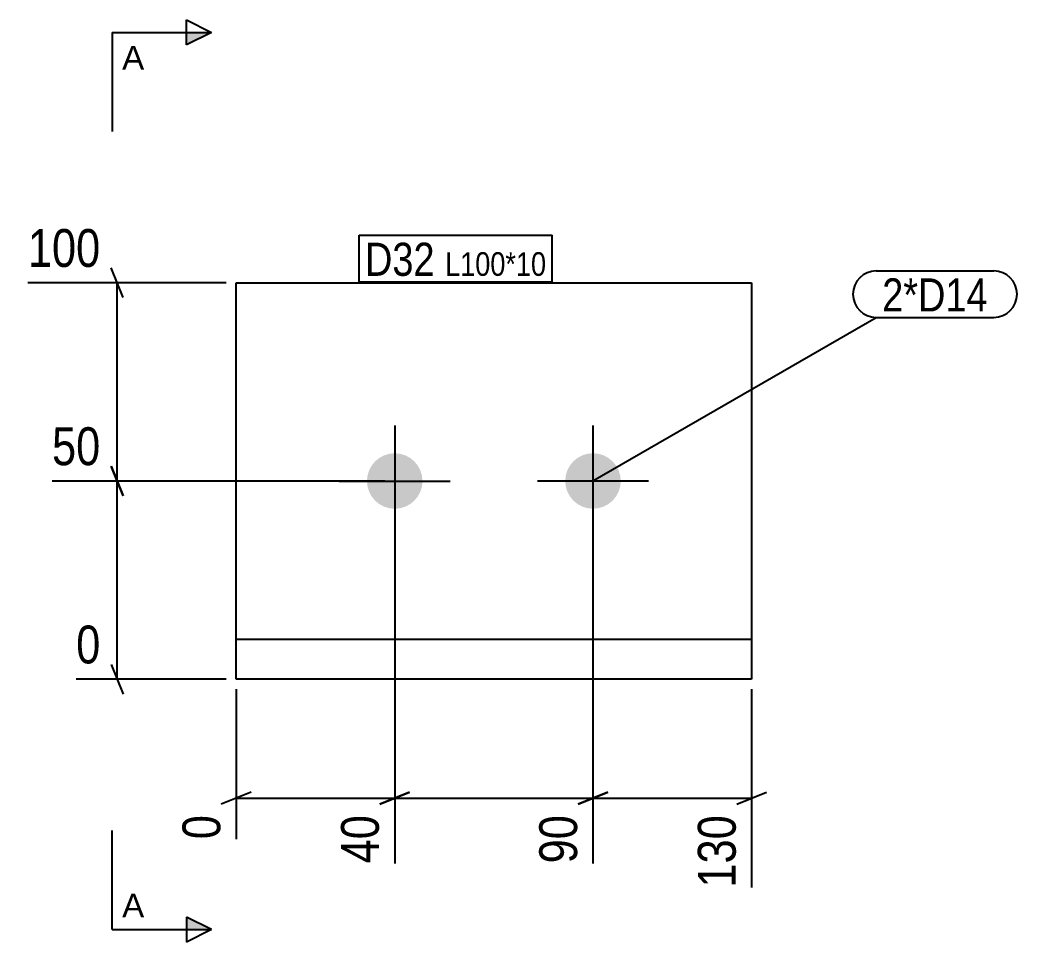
# Model space of a CAD drawing. Header units: millimetres. Extents: x 5 to 10813, y 3 to 240.
# Drawn here: x 5.5 to 257, y 7.5 to 240.1 of the extents above; entities that cross this region are included whole.
import ezdxf

# ---------------------------------------------------------------- set-up
doc = ezdxf.new("R2010")
doc.units = ezdxf.units.MM
doc.linetypes.add('DXK_LINE_DOT2', pattern=[3.9198, 1.9599, -1.9599])
for name, color, linetype in [('MÅLSÆTNING', 7, 'Continuous'), ('STÅL', 7, 'Continuous'), ('TEKST', 7, 'Continuous')]:
    doc.layers.add(name, color=color, linetype=linetype)
doc.styles.add('Arial', font='ARIAL.TTF', dxfattribs={"height": 0.2})
doc.styles.add('Arial Narrow', font='ARIALN.TTF', dxfattribs={"height": 0.2})

msp = doc.modelspace()

# ---------------------------------------------------------------- hatches: boundary and pattern name
at = {"layer": 'STÅL', "linetype": 'Continuous'}
for points in [[(107.03, 123.78, -1), (93.03, 123.78, -1)], [(157.03, 123.79, -1), (143.03, 123.79, -1)]]:
    msp.add_hatch(color=3, dxfattribs=at).paths.add_polyline_path(points)
at = {"layer": 'TEKST', "linetype": 'Continuous'}
for points in [[(47.53, 233.82), (47.53, 236.94), (53.78, 236.94)], [(47.53, 10.63), (47.53, 13.75), (53.78, 10.63)]]:
    msp.add_hatch(color=30, dxfattribs=at).paths.add_polyline_path(points)

# ---------------------------------------------------------------- linework, layer by layer
at = {"layer": 'MÅLSÆTNING', "color": 7, "linetype": 'Continuous'}
for p, q in [((31.53, 170.03), (28.53, 177.54)), ((57.53, 173.78), (7.5, 173.78)), ((30.03, 123.78), (30.03, 173.78)), ((28.53, 127.53), (31.53, 120.03)), ((31.53, 120.03), (28.53, 127.53)), ((97.53, 123.78), (13.59, 123.78)), ((97.53, 123.78), (13.59, 123.78)), ((30.03, 73.78), (30.03, 123.78)), ((100.03, 121.28), (100.03, 27.35)), ((100.03, 121.28), (100.03, 27.35)), ((150.03, 121.29), (150.03, 27.35)), ((150.03, 121.29), (150.03, 27.35)), ((28.53, 77.54), (31.53, 70.03)), ((57.53, 73.78), (19.69, 73.78)), ((60.03, 71.28), (60.03, 33.44)), ((190.03, 71.28), (190.03, 21.25)), ((63.78, 45.29), (56.28, 42.28)), ((103.78, 45.29), (96.28, 42.28)), ((96.28, 42.28), (103.78, 45.29)), ((153.78, 45.29), (146.28, 42.28)), ((146.28, 42.28), (153.78, 45.29)), ((186.28, 42.28), (193.78, 45.29)), ((60.03, 43.78), (100.03, 43.78)), ((100.03, 43.78), (150.03, 43.78)), ((150.03, 43.78), (190.03, 43.78))]:
    msp.add_line(p, q, dxfattribs=at)
at = {"layer": 'STÅL', "color": 2, "linetype": 'Continuous'}
for p, q in [((60.03, 95.78), (60.03, 173.78)), ((60.03, 173.78), (190.03, 173.78)), ((190.03, 173.78), (190.03, 73.78)), ((60.03, 73.78), (60.03, 95.78)), ((190.03, 83.78), (60.03, 83.78)), ((190.03, 73.78), (60.03, 73.78))]:
    msp.add_line(p, q, dxfattribs=at)
at = {"layer": 'STÅL', "color": 7, "linetype": 'DXK_LINE_DOT2'}
msp.add_line((190.03, 173.33), (190.03, 170.08), dxfattribs=at)
at = {"layer": 'STÅL', "color": 3, "linetype": 'Continuous'}
for p, q in [((100.03, 137.78), (100.03, 109.78)), ((150.03, 137.79), (150.03, 109.79)), ((86.03, 123.78), (114.03, 123.78)), ((136.03, 123.79), (164.03, 123.79))]:
    msp.add_line(p, q, dxfattribs=at)
at = {"layer": 'TEKST', "color": 30, "linetype": 'Continuous'}
for p, q in [((47.53, 233.82), (47.53, 240.07)), ((47.53, 240.07), (53.78, 236.94)), ((28.78, 236.94), (28.78, 211.94)), ((28.78, 236.94), (53.78, 236.94)), ((53.78, 236.94), (47.53, 233.82)), ((28.78, 10.63), (28.78, 35.62)), ((53.78, 10.63), (47.53, 13.75)), ((47.53, 13.75), (47.53, 7.5)), ((28.78, 10.63), (53.78, 10.63)), ((53.78, 10.63), (47.53, 7.5))]:
    msp.add_line(p, q, dxfattribs=at)
at = {"layer": 'TEKST', "color": 7, "linetype": 'Continuous'}
for p, q in [((91.03, 185.78), (139.75, 185.78)), ((91.03, 174.03), (91.03, 185.78)), ((139.75, 174.03), (139.75, 185.78)), ((221.48, 176.79), (251.12, 176.79)), ((91.03, 174.03), (139.75, 174.03)), ((150.03, 123.79), (221.48, 165.04)), ((221.48, 165.04), (251.12, 165.04))]:
    msp.add_line(p, q, dxfattribs=at)
for centre, start, end in [((221.48, 170.91), 90, 270), ((251.12, 170.91), 270, 90)]:
    msp.add_arc(centre, 5.87, start, end, dxfattribs=at)

# ---------------------------------------------------------------- wipeouts: each hides what was drawn before it
at = {"color": 0, "linetype": 'Continuous'}
for points in [[(36.84, 227.57), (36.84, 233.82), (31.28, 233.82), (31.28, 227.57)], [(36.84, 13.75), (36.84, 20), (31.28, 20), (31.28, 13.75)]]:
    msp.add_wipeout(points, dxfattribs=at).dxf.layer = 'TEKST'
at = {"color": 0}
for points in [[(110.12, 175.53), (110.12, 184.29), (92.53, 184.29), (92.53, 175.53)], [(138.25, 175.53), (138.25, 181.78), (112.74, 181.78), (112.74, 175.53)], [(249.62, 166.54), (249.62, 175.29), (222.98, 175.29), (222.98, 166.54)]]:
    msp.add_wipeout(points, dxfattribs=at).dxf.layer = 'TEKST'

# ---------------------------------------------------------------- next in the draw order: texts
at = {"layer": 'TEKST', "color": 96, "linetype": 'Continuous', "style": 'Arial'}
for p in [(31.28, 227.57), (31.28, 13.75)]:
    msp.add_text('A', height=5.97, dxfattribs=at).set_placement(p)

# ---------------------------------------------------------------- next in the draw order: wipeouts: each hides what was drawn before it
at = {"color": 0, "linetype": 'Continuous'}
for points in [[(27.78, 175.78), (27.78, 189.78), (5.5, 189.78), (5.5, 175.78)], [(27.78, 125.78), (27.78, 139.78), (11.59, 139.78), (11.59, 125.78)], [(27.78, 75.78), (27.78, 89.78), (17.69, 89.78), (17.69, 75.78)], [(58.03, 41.53), (44.03, 41.53), (44.03, 31.44), (58.03, 31.44)], [(98.03, 41.53), (84.03, 41.53), (84.03, 25.35), (98.03, 25.35)], [(148.03, 41.53), (134.03, 41.53), (134.03, 25.35), (148.03, 25.35)], [(188.03, 41.53), (174.03, 41.53), (174.03, 19.25), (188.03, 19.25)]]:
    msp.add_wipeout(points, dxfattribs=at).dxf.layer = 'MÅLSÆTNING'
at = {"color": 0}
for points in [[(110.12, 175.53), (110.12, 184.29), (92.53, 184.29), (92.53, 175.53)], [(138.25, 175.53), (138.25, 181.78), (112.74, 181.78), (112.74, 175.53)], [(249.62, 166.54), (249.62, 175.29), (222.98, 175.29), (222.98, 166.54)]]:
    msp.add_wipeout(points, dxfattribs=at).dxf.layer = 'TEKST'

# ---------------------------------------------------------------- next in the draw order: texts
at = {"layer": 'MÅLSÆTNING', "color": 3, "linetype": 'Continuous', "style": 'Arial Narrow'}
for s, height, p in [('100', 9.544, (7.5, 177.78)), ('50', 9.544, (13.59, 127.78)), ('0', 9.54, (19.69, 77.78))]:
    msp.add_text(s, height=height, dxfattribs=at).set_placement(p)
for s, height, p in [('0', 9.54, (56.03, 33.44)), ('40', 9.544, (96.03, 27.35)), ('90', 9.544, (146.03, 27.35)), ('130', 9.544, (186.03, 21.25))]:
    msp.add_text(s, height=height, rotation=90.0002, dxfattribs=at).set_placement(p)
at = {"layer": 'TEKST', "color": 3, "style": 'Arial Narrow'}
for s, height, p in [('D32', 8.351, (92.53, 175.53)), ('L100*10', 5.965, (112.74, 175.53)), ('2*D14', 8.351, (222.98, 166.54))]:
    msp.add_text(s, height=height, dxfattribs=at).set_placement(p)

doc.saveas('drawing.dxf')
